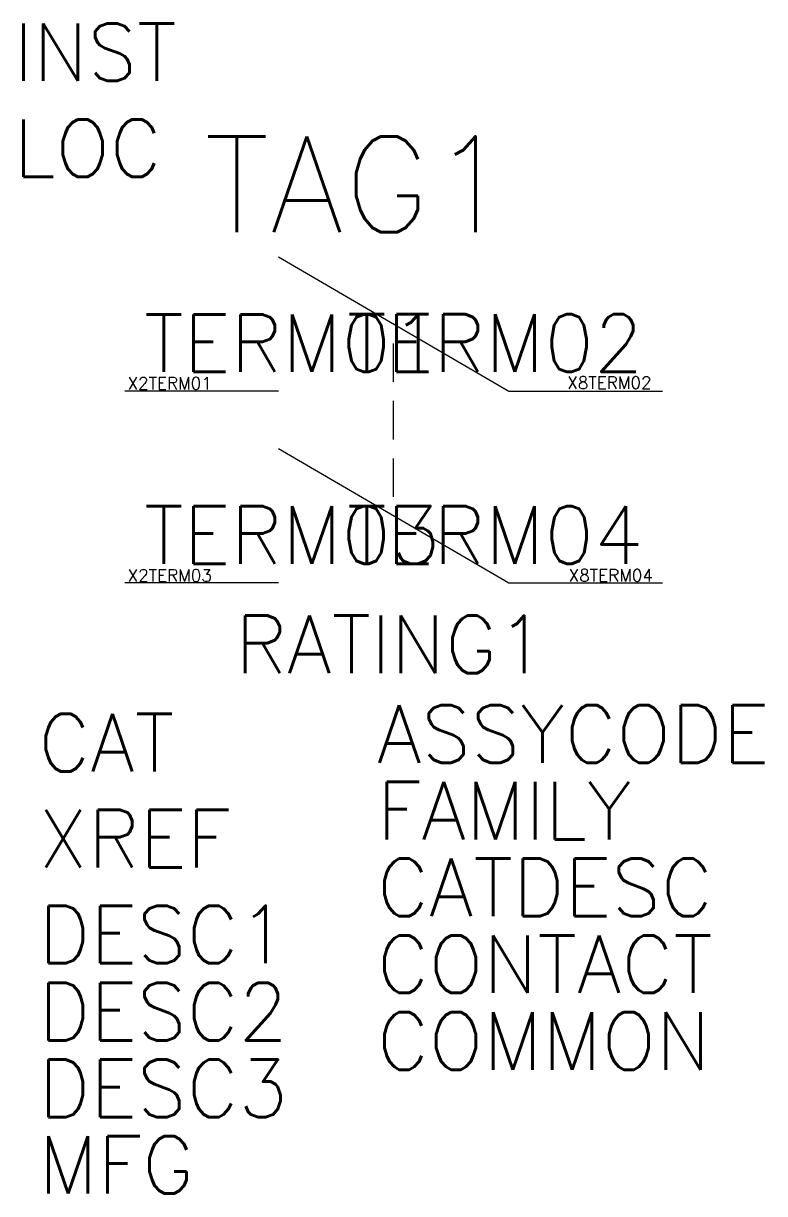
# Model space of a CAD drawing. Header units: inches. Extents: x -7.6 to 11.7, y -30.9 to -0.4.
import ezdxf
from ezdxf.enums import TextEntityAlignment as Align

# ---------------------------------------------------------------- set-up
doc = ezdxf.new("R2010")
doc.units = ezdxf.units.IN
doc.header["$MEASUREMENT"] = 0
doc.styles.get("Standard").update_dxf_attribs({"font": 'txt.shx'})

msp = doc.modelspace()

# ---------------------------------------------------------------- linework, layer by layer
for p, q in [((-1, -6.5), (5, -10)), ((1.983, -8.759), (1.983, -9.759)), ((-1, -10), (-5, -10)), ((5, -10), (9, -10)), ((1.983, -10.259), (1.983, -11.259)), ((-1, -11.5), (5, -15)), ((1.983, -11.759), (1.983, -12.759)), ((-1, -15), (-5, -15)), ((5, -15), (9, -15))]:
    msp.add_line(p, q)

# ---------------------------------------------------------------- texts
at = {"flags": 1}
for tag, p, s, height in [('INST', (-7.9, -1.921), '', 1.5), ('LOC', (-7.9, -4.421), '', 1.5), ('X2TERM01', (-4.932, -9.958), '', 0.32), ('X8TERM02', (6.522, -9.945), '', 0.32), ('X2TERM03', (-4.93, -14.967), '', 0.32), ('X8TERM04', (6.558, -14.962), '', 0.32), ('ASSYCODE', (1.567, -19.684), '', 1.5), ('CAT', (-7.25, -19.912), '', 1.5), ('FAMILY', (1.567, -21.684), 'MS_ACKO', 1.5), ('XREF', (-7.25, -22.412), '', 1.5), ('CATDESC', (1.567, -23.684), '', 1.5), ('DESC1', (-7.25, -24.912), '', 1.5), ('CONTACT', (1.567, -25.684), '', 1.5), ('DESC2', (-7.25, -26.921), '', 1.5), ('COMMON', (1.567, -27.684), '', 1.5), ('DESC3', (-7.25, -28.921), '', 1.5), ('MFG', (-7.25, -30.912), '', 1.5)]:
    msp.add_attdef(tag, p, s, height=height, dxfattribs=at)
for tag, p, s, height in [('TAG1', (-2.942, -5.865), 'ДК-20', 2.5), ('TERM01', (-4.5, -9.502), '53', 1.5), ('TERM03', (-4.5, -14.5), '63', 1.5), ('RATING1', (-2.124, -17.353), '', 1.5)]:
    msp.add_attdef(tag, p, s, height=height)
for tag, text, p in [('TERM02', '54', (8.498, -9.5)), ('TERM04', '64', (8.5, -14.499))]:
    msp.add_attdef(tag, text=text, height=1.5).set_placement(p, align=Align.RIGHT)

doc.saveas('drawing.dxf')
